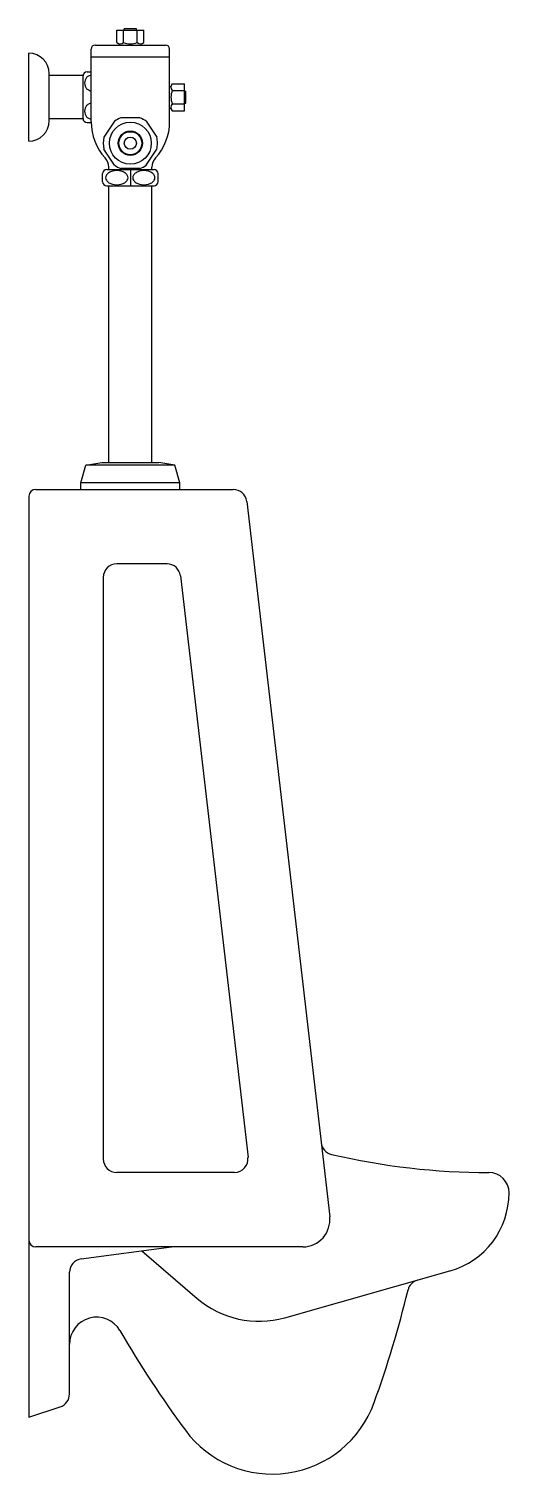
# Model space of a CAD drawing. Header units: millimetres. Extents: x 0 to 355, y -42 to 1027.
import ezdxf

# ---------------------------------------------------------------- set-up
doc = ezdxf.new("R2010")
doc.units = ezdxf.units.MM
doc.layers.add('ceco.net 383', color=7, linetype='Continuous')

msp = doc.modelspace()

# ---------------------------------------------------------------- linework, layer by layer
at = {"layer": 'ceco.net 383'}
for p, q in [((70.5, 1025.5), (70.5, 1026.5)), ((79.5, 1026.5), (70.5, 1026.5)), ((79.5, 1025.5), (79.5, 1026.5)), ((65, 1025.5), (85, 1025.5)), ((65, 1016.5), (65, 1025.5)), ((67, 1014.5), (67, 1015.5)), ((70, 1016.5), (70, 1025.5)), ((80, 1016.5), (80, 1025.5)), ((83, 1014.5), (83, 1015.5)), ((85, 1016.5), (85, 1025.5)), ((0, 943.5), (0, 1008.5)), ((46, 957.7), (46, 1011.5)), ((104, 1005.5), (46, 1005.5)), ((49, 1014.5), (101, 1014.5)), ((104, 957.7), (104, 1011.5)), ((43, 994.7), (46, 994.7)), ((15, 958.5), (15, 993.5)), ((40, 992), (15, 992)), ((40, 960.3), (40, 991.7)), ((104, 984), (105, 984)), ((106, 986), (115, 986)), ((115, 966), (115, 986)), ((106, 981), (115, 981)), ((115, 980.5), (116, 980.5)), ((116, 971.5), (116, 980.5)), ((104, 968), (105, 968)), ((106, 971), (115, 971)), ((106, 966), (115, 966)), ((115, 971.5), (116, 971.5)), ((40, 960), (15, 960)), ((43, 957.3), (46, 957.3)), ((63.3, 958.2), (55.5, 946.5)), ((82, 960.7), (68, 960.7)), ((86.7, 958.2), (94.5, 946.5)), ((63.3, 925.8), (55.5, 937.5)), ((86.7, 925.8), (94.5, 937.5)), ((54.5, 913.5), (54.5, 919.5)), ((57.5, 922.5), (92.5, 922.5)), ((59, 922.5), (59, 924.3)), ((82, 923.3), (68, 923.3)), ((75, 922.5), (75, 910.5)), ((91, 922.5), (91, 924.3)), ((95.5, 913.5), (95.5, 919.5)), ((57.5, 910.5), (92.5, 910.5)), ((59, 706), (59, 910.5)), ((91, 706), (91, 910.5)), ((42, 704), (54, 706)), ((54, 706), (96, 706)), ((108, 704), (96, 706)), ((38.5, 691), (42, 704)), ((108, 704), (42, 704)), ((111.5, 691), (108, 704)), ((5, 686), (151.1, 686)), ((38.5, 686), (38.5, 691)), ((111.5, 691), (38.5, 691)), ((111.5, 686), (111.5, 691)), ((0, 681), (0, 0)), ((161, 677.2), (222.4, 148.3)), ((102.1, 631), (65, 631)), ((55, 621), (55, 191)), ((112, 622.2), (162, 192.1)), ((152, 181), (65, 181)), ((202.5, 126), (5, 126)), ((38.7, 117.1), (105.3, 126)), ((83.4, 123), (124.4, 87.9)), ((30, 17.2), (30, 107.2)), ((189.1, 73.6), (311.3, 108.3)), ((0, 0), (23.2, 7.7))]:
    msp.add_line(p, q, dxfattribs=at)
for points in [[(46, 992.3, 0.081002), (44.5, 991.9, 0.101512), (42.7, 990.6, 0.094975), (41.6, 988.7, 0.183148), (41.6, 984.2, 0.094975), (42.7, 982.3, 0.101512), (44.5, 981.1, 0.081002), (46, 980.6)], [(46, 971.5, 0.081002), (44.5, 971.1, 0.101512), (42.7, 969.8, 0.094975), (41.6, 967.9, 0.183148), (41.6, 963.4, 0.094975), (42.7, 961.5, 0.101512), (44.5, 960.2, 0.081002), (46, 959.8)]]:
    msp.add_lwpolyline(points, format="xyb", dxfattribs=at)
for points in [[(57.3, 914.6, 0.107169), (59.2, 912.8, 0.077296), (61.7, 911.7, 0.129321), (68.3, 911.7, 0.077296), (70.8, 912.8, 0.107169), (72.7, 914.6, 0.145506), (73.3, 916.5, 0.145506), (72.7, 918.4, 0.107169), (70.8, 920.2, 0.077296), (68.3, 921.3, 0.129321), (61.7, 921.3, 0.077296), (59.2, 920.2, 0.107169), (57.3, 918.4, 0.297306)], [(92.7, 918.4, 0.107169), (90.8, 920.2, 0.077296), (88.3, 921.3, 0.129321), (81.7, 921.3, 0.077296), (79.2, 920.2, 0.107169), (77.3, 918.4, 0.297306), (77.3, 914.6, 0.107169), (79.2, 912.8, 0.077296), (81.7, 911.7, 0.129321), (88.3, 911.7, 0.077296), (90.8, 912.8, 0.107169), (92.7, 914.6, 0.145506), (93.2, 916.5, 0.145506)]]:
    msp.add_lwpolyline(points, format="xyb", close=True, dxfattribs=at)
for radius in [15.5, 9, 8.5, 4.5]:
    msp.add_circle((75, 942), radius, dxfattribs=at)
for centre, radius, start, end in [((67.5, 1019.1), 3.63, 226.3972, 313.6028), ((75, 1028.5), 13, 247.3801, 292.6199), ((82.5, 1019.1), 3.63, 226.3972, 313.6028), ((0, 993.5), 15, 0, 90), ((49, 1011.5), 3, 90, 180), ((101, 1011.5), 3, 0, 90), ((43, 991.7), 3, 90, 180), ((108.6, 983.5), 3.63, 136.3972, 223.6028), ((118, 976), 13, 157.3801, 202.6199), ((108.6, 968.5), 3.63, 136.3972, 223.6028), ((0, 958.5), 15, 270, 0), ((43, 960.3), 3, 180, 270), ((85.1, 957.6), 39.1, 179.8646, 222.695), ((75, 942), 20, 110.6121, 125.7718), ((75, 942), 20, 54.2282, 69.3879), ((64.9, 957.6), 39.1, 317.305, 0.1354), ((75, 942), 20, 166.9961, 193.0039), ((75, 942), 20, 0, 13.0039), ((75, 942), 20, 346.9961, 0), ((49, 924.3), 10, 0, 42.695), ((101, 924.3), 10, 137.305, 180), ((57.5, 919.5), 3, 90, 180), ((75, 942), 20, 234.2282, 249.3879), ((75, 942), 20, 290.6121, 305.7718), ((92.5, 919.5), 3, 0, 90), ((57.5, 913.5), 3, 180, 270), ((92.5, 913.5), 3, 270, 0), ((5, 681), 5, 90, 180), ((151.1, 676), 10, 6.6202, 90), ((65, 621), 10, 90, 180), ((102.1, 621), 10, 6.6202, 90), ((226, 204.1), 10, 186.6202, 256.8969), ((340, 693.9), 512.9, 256.8969, 270), ((65, 191), 10, 180, 270), ((152, 191), 10, 270, 6.6202), ((340, 166), 15, 0, 90), ((295, 166), 60, 285.8092, 0), ((202.5, 146), 20, 270, 6.6202), ((5, 131), 5, 180, 270), ((40, 107.2), 10, 97.5618, 180), ((290, 91.8), 10, 105.8092, 166.4004), ((170, 141), 70, 229.3952, 285.8092), ((-497.3, 282.3), 800, 340.1661, 346.4004), ((50, 54), 20, 30.1595, 180), ((759, 466), 800, 210.1595, 216.4706), ((20, 17.2), 10, 288.4349, 0), ((180, 38), 80, 216.4706, 340.1661)]:
    msp.add_arc(centre, radius, start, end, dxfattribs=at)

doc.saveas('drawing.dxf')
